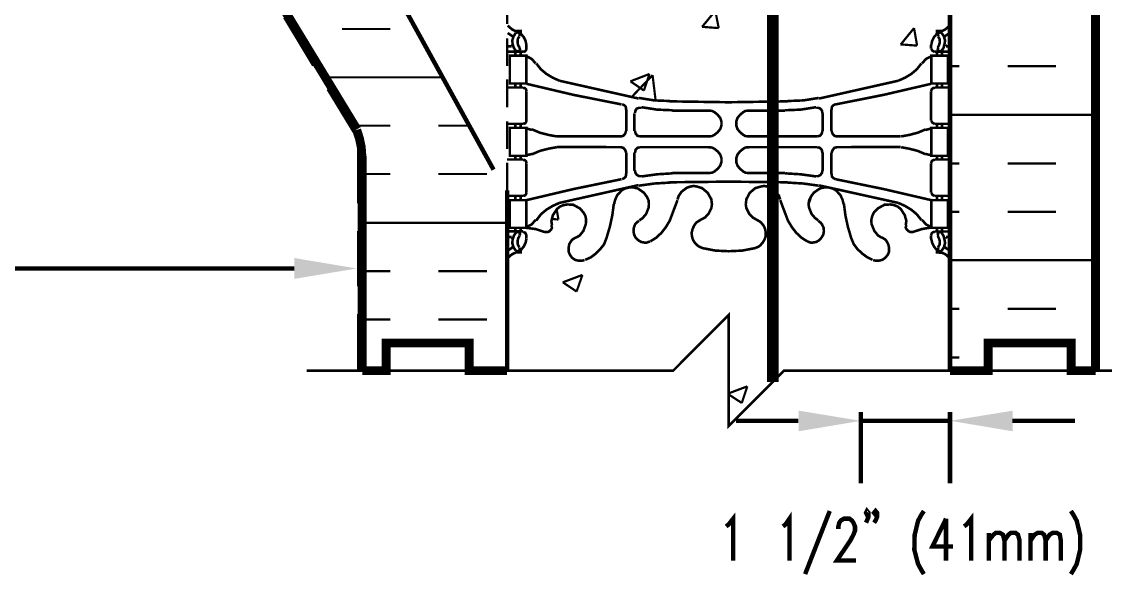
# Model space of a CAD drawing. Header units: millimetres. Extents: x 14 to 202, y 15 to 268.
# Drawn here: x 82.4 to 144.5, y 135.2 to 167 of the extents above; entities that cross this region are included whole.
import ezdxf

# ---------------------------------------------------------------- set-up
doc = ezdxf.new("R2010")
doc.units = ezdxf.units.MM
doc.layers.add('H', color=7, linetype='Continuous')
doc.layers.add('P', color=7, linetype='Continuous')

msp = doc.modelspace()

# ---------------------------------------------------------------- hatches: boundary and pattern name
at = {"layer": 'H', "linetype": 'Continuous'}
for points in [[(98.037, 152.224), (98.037, 153.423), (101.618, 152.823), (98.037, 152.224)], [(126.965, 143.492), (126.965, 144.674), (130.528, 144.092), (126.965, 143.492)], [(139.241, 143.492), (135.661, 144.092), (139.241, 144.674), (139.241, 143.492)]]:
    msp.add_hatch(color=256, dxfattribs=at).paths.add_polyline_path(points)

# ---------------------------------------------------------------- linework, layer by layer
at = {"layer": 'P'}
for points, const_width in [([(125.483, 246.133), (125.483, 146.315)], 0.656), ([(143.986, 146.967), (143.986, 204.117), (142.593, 204.117), (142.593, 205.705), (137.83, 205.705), (137.83, 204.117), (135.643, 204.117)], 0.508), ([(143.986, 146.967), (143.986, 204.117), (142.593, 204.117), (142.593, 205.705), (137.83, 205.705), (137.83, 204.117), (135.643, 204.117)], 0.508), ([(135.643, 146.967), (135.643, 204.153)], 0.254), ([(109.467, 158.485), (93.045, 188.242)], 0.254), ([(101.635, 160.796), (89.764, 180.305)], 0.508), ([(110.243, 166.829), (110.243, 168.416)], 0.127), ([(99.131, 164.447), (97.473, 167.199)], 0.148), ([(121.426, 166.67), (122.185, 167.587)], 0.127), ([(122.379, 166.599), (122.185, 167.587)], 0.127), ([(100.771, 166.546), (103.54, 166.546)], 0.127), ([(110.278, 166.74), (110.525, 166.529), (110.825, 166.37)], 0.148), ([(121.426, 166.67), (122.379, 166.599)], 0.127), ([(132.821, 165.664), (133.579, 166.599)], 0.127), ([(133.756, 165.594), (133.579, 166.599)], 0.127), ([(135.079, 166.37), (135.378, 166.529), (135.625, 166.74)], 0.148), ([(110.243, 164.43), (110.243, 166.017)], 0.127), ([(110.278, 166.317), (110.543, 166.141)], 0.148), ([(110.737, 166.317), (110.613, 166.123), (110.543, 165.894), (110.561, 165.682), (110.631, 165.47), (110.755, 165.276)], 0.148), ([(110.596, 166.088), (110.543, 166.158)], 0.148), ([(110.719, 166.441), (111.019, 166.441), (111.019, 166.299)], 0.148), ([(110.949, 166.141), (110.966, 166.247), (110.931, 166.335), (110.843, 166.352), (110.737, 166.317)], 0.148), ([(111.354, 165.629), (111.301, 165.876), (111.196, 166.088), (111.037, 166.264), (110.825, 166.37)], 0.148), ([(110.949, 166.123), (110.86, 165.982), (110.843, 165.788), (110.878, 165.612), (110.966, 165.47)], 0.148), ([(135.096, 166.37), (134.885, 166.264), (134.726, 166.088), (134.62, 165.876), (134.567, 165.629)], 0.148), ([(135.184, 166.441), (134.902, 166.441), (134.902, 166.299)], 0.148), ([(134.938, 165.47), (135.008, 165.612), (135.061, 165.788), (135.043, 165.982), (134.955, 166.123)], 0.148), ([(135.184, 166.317), (135.079, 166.352), (134.99, 166.335), (134.955, 166.247), (134.973, 166.141)], 0.148), ([(135.149, 165.276), (135.273, 165.47), (135.326, 165.682), (135.361, 165.894), (135.29, 166.123), (135.167, 166.317)], 0.148), ([(135.378, 166.158), (135.326, 166.088)], 0.148), ([(135.361, 166.141), (135.625, 166.317)], 0.148), ([(110.243, 165.559), (110.508, 165.559)], 0.148), ([(110.243, 165.241), (111.16, 165.241)], 0.148), ([(110.508, 165.576), (110.543, 165.629)], 0.148), ([(110.719, 165.241), (110.719, 164.994)], 0.148), ([(110.772, 165.294), (110.86, 165.259), (110.949, 165.294), (110.984, 165.382), (110.949, 165.47)], 0.148), ([(111.019, 165.241), (111.019, 164.994)], 0.148), ([(111.16, 165.241), (111.266, 165.259), (111.337, 165.347), (111.354, 165.435)], 0.148), ([(111.354, 165.629), (111.354, 165.418)], 0.148), ([(132.803, 165.664), (133.756, 165.594)], 0.127), ([(134.549, 165.629), (134.549, 165.418)], 0.148), ([(134.567, 165.418), (134.638, 165.294), (134.761, 165.241)], 0.148), ([(135.643, 165.241), (134.761, 165.241)], 0.148), ([(134.902, 165.241), (134.902, 164.994)], 0.148), ([(134.973, 165.47), (134.938, 165.382), (134.973, 165.294), (135.061, 165.259), (135.149, 165.294)], 0.148), ([(135.184, 165.241), (135.184, 164.994)], 0.148), ([(135.378, 165.629), (135.414, 165.576)], 0.148), ([(135.643, 165.559), (135.414, 165.559)], 0.148), ([(110.402, 163.424), (111.354, 163.424), (111.354, 165.012), (110.402, 165.012), (110.402, 163.424)], 0.148), ([(111.883, 164.571), (111.654, 164.835), (111.337, 164.994)], 0.148), ([(134.585, 164.994), (134.267, 164.835), (134.038, 164.571)], 0.148), ([(135.52, 163.424), (134.567, 163.424), (134.567, 165.012), (135.52, 165.012), (135.52, 163.424)], 0.148), ([(111.919, 164.571), (112.183, 164.236), (112.501, 163.971), (112.854, 163.759), (113.242, 163.583)], 0.148), ([(132.68, 163.583), (133.068, 163.759), (133.421, 163.971), (133.738, 164.236), (134.003, 164.571)], 0.148), ([(136.172, 164.412), (135.643, 164.412)], 0.127), ([(141.728, 164.412), (138.942, 164.412)], 0.127), ([(99.818, 163.777), (106.539, 163.777)], 0.127), ([(110.243, 162.066), (110.243, 163.654)], 0.127), ([(110.719, 163.424), (110.719, 163.195)], 0.148), ([(111.019, 163.424), (111.019, 163.195)], 0.148), ([(111.354, 163.407), (114.053, 162.772), (116.805, 162.225)], 0.148), ([(113.242, 163.583), (117.793, 162.56)], 0.148), ([(117.316, 163.548), (118.41, 163.971)], 0.127), ([(117.316, 163.548), (118.092, 163.019)], 0.127), ([(117.387, 162.648), (118.586, 163.901)], 0.127), ([(118.092, 163.019), (118.41, 163.971)], 0.127), ([(118.763, 162.437), (118.586, 163.901)], 0.127), ([(132.68, 163.583), (128.129, 162.56)], 0.148), ([(129.081, 162.225), (131.833, 162.772), (134.567, 163.407)], 0.148), ([(134.902, 163.424), (134.902, 163.195)], 0.148), ([(135.184, 163.424), (135.184, 163.195)], 0.148), ([(101.706, 156.563), (101.706, 160.073), (101.635, 160.338), (99.96, 163.089)], 0.148), ([(110.243, 163.195), (111.16, 163.195)], 0.148), ([(111.354, 162.983), (111.337, 163.089), (111.266, 163.16), (111.16, 163.177)], 0.148), ([(111.354, 162.983), (111.354, 161.29)], 0.148), ([(134.549, 162.983), (134.549, 161.29)], 0.148), ([(134.761, 163.177), (134.673, 163.16), (134.585, 163.089), (134.567, 162.983)], 0.148), ([(135.643, 163.195), (134.761, 163.195)], 0.148), ([(117.069, 161.925), (117.052, 162.084), (116.946, 162.19), (116.84, 162.243)], 0.148), ([(117.81, 162.595), (118.692, 162.454), (119.592, 162.419)], 0.148), ([(119.556, 162.401), (122.943, 162.348)], 0.148), ([(126.33, 162.401), (122.943, 162.348)], 0.148), ([(126.33, 162.419), (127.229, 162.454), (128.111, 162.595)], 0.148), ([(129.081, 162.243), (128.976, 162.19), (128.87, 162.084), (128.852, 161.925)], 0.148), ([(117.087, 161.925), (117.087, 160.708)], 0.148), ([(117.546, 161.713), (117.546, 160.708)], 0.148), ([(117.934, 162.031), (117.81, 162.031), (117.669, 161.978), (117.598, 161.854), (117.581, 161.731)], 0.148), ([(117.951, 162.066), (118.851, 161.925), (119.733, 161.89)], 0.148), ([(119.715, 161.872), (121.779, 161.872)], 0.148), ([(121.779, 160.39), (121.991, 160.408), (122.132, 160.479), (122.326, 160.637), (122.467, 160.814), (122.537, 161.025), (122.537, 161.237), (122.467, 161.449), (122.326, 161.625), (122.132, 161.784), (121.991, 161.854), (121.779, 161.872)], 0.148), ([(124.143, 161.872), (123.913, 161.854), (123.79, 161.784), (123.596, 161.625), (123.455, 161.449), (123.384, 161.237), (123.384, 161.025), (123.455, 160.814), (123.596, 160.637), (123.79, 160.479), (123.913, 160.408), (124.143, 160.39)], 0.148), ([(126.189, 161.872), (124.143, 161.872)], 0.148), ([(126.189, 161.89), (127.071, 161.925), (127.97, 162.066)], 0.148), ([(128.323, 161.713), (128.305, 161.854), (128.217, 161.978), (128.094, 162.031), (127.97, 162.031)], 0.148), ([(128.341, 161.713), (128.341, 160.708)], 0.148), ([(128.834, 161.925), (128.834, 160.708)], 0.148), ([(143.986, 161.625), (135.643, 161.625)], 0.127), ([(101.918, 159.262), (101.882, 159.773), (101.776, 160.285), (101.618, 160.761)], 0.508), ([(101.512, 161.008), (103.54, 161.008)], 0.127), ([(106.31, 161.008), (108.073, 161.008)], 0.127), ([(110.243, 161.114), (111.16, 161.114)], 0.148), ([(110.243, 159.667), (110.243, 161.255)], 0.127), ([(111.354, 160.091), (111.354, 160.884), (110.402, 160.884), (110.402, 160.091)], 0.148), ([(110.719, 161.114), (110.719, 160.867)], 0.148), ([(111.019, 161.114), (111.019, 160.867)], 0.148), ([(111.16, 161.114), (111.266, 161.131), (111.337, 161.219), (111.354, 161.308)], 0.148), ([(134.567, 161.29), (134.638, 161.167), (134.761, 161.114)], 0.148), ([(134.567, 160.091), (134.567, 160.884), (135.52, 160.884), (135.52, 160.091)], 0.148), ([(135.643, 161.114), (134.761, 161.114)], 0.148), ([(134.902, 161.114), (134.902, 160.867)], 0.148), ([(135.184, 161.114), (135.184, 160.867)], 0.148), ([(111.672, 160.761), (111.354, 160.849)], 0.148), ([(111.672, 160.796), (112.13, 160.602), (112.607, 160.479), (113.083, 160.39)], 0.148), ([(113.083, 160.39), (116.769, 160.39)], 0.148), ([(116.769, 160.39), (116.911, 160.426), (117.016, 160.549), (117.069, 160.708)], 0.148), ([(117.581, 160.708), (117.616, 160.549), (117.722, 160.426), (117.863, 160.39)], 0.148), ([(117.863, 160.39), (121.779, 160.39)], 0.148), ([(128.023, 160.39), (124.143, 160.39)], 0.148), ([(128.023, 160.39), (128.182, 160.426), (128.288, 160.549), (128.323, 160.708)], 0.148), ([(128.852, 160.708), (128.905, 160.549), (129.011, 160.426), (129.152, 160.39)], 0.148), ([(132.821, 160.39), (129.152, 160.39)], 0.148), ([(132.838, 160.39), (133.315, 160.479), (133.791, 160.602), (134.25, 160.796)], 0.148), ([(134.567, 160.849), (134.25, 160.761)], 0.148), ([(111.354, 160.091), (111.354, 159.279), (110.402, 159.279), (110.402, 160.091)], 0.148), ([(113.083, 159.773), (112.607, 159.685), (112.13, 159.561), (111.672, 159.367)], 0.148), ([(113.083, 159.791), (116.769, 159.773)], 0.148), ([(117.069, 159.456), (117.016, 159.614), (116.911, 159.738), (116.769, 159.773)], 0.148), ([(117.863, 159.773), (117.722, 159.738), (117.616, 159.632), (117.581, 159.456)], 0.148), ([(117.863, 159.773), (121.779, 159.773)], 0.148), ([(121.779, 158.291), (121.991, 158.309), (122.132, 158.38), (122.326, 158.538), (122.467, 158.715), (122.537, 158.926), (122.537, 159.138), (122.467, 159.35), (122.326, 159.526), (122.132, 159.685), (121.991, 159.755), (121.779, 159.773)], 0.148), ([(124.143, 159.773), (123.913, 159.755), (123.79, 159.685), (123.596, 159.526), (123.455, 159.35), (123.384, 159.138), (123.384, 158.926), (123.455, 158.715), (123.596, 158.538), (123.79, 158.38), (123.913, 158.309), (124.143, 158.291)], 0.148), ([(128.023, 159.773), (124.143, 159.773)], 0.148), ([(128.323, 159.456), (128.288, 159.632), (128.182, 159.738), (128.023, 159.773)], 0.148), ([(129.152, 159.773), (129.011, 159.738), (128.905, 159.597), (128.852, 159.456)], 0.148), ([(132.821, 159.791), (129.152, 159.773)], 0.148), ([(134.25, 159.367), (133.791, 159.561), (133.315, 159.685), (132.838, 159.773)], 0.148), ([(134.567, 160.091), (134.567, 159.279), (135.52, 159.279), (135.52, 160.091)], 0.148), ([(101.935, 146.967), (101.935, 159.262)], 0.508), ([(110.243, 159.068), (111.16, 159.068)], 0.148), ([(110.719, 159.068), (110.719, 159.279)], 0.148), ([(111.019, 159.068), (111.019, 159.279)], 0.148), ([(111.354, 158.856), (111.337, 158.962), (111.266, 159.032), (111.16, 159.05)], 0.148), ([(111.354, 159.314), (111.672, 159.385)], 0.148), ([(117.087, 158.256), (117.087, 159.456)], 0.148), ([(117.546, 158.433), (117.546, 159.456)], 0.148), ([(128.341, 158.433), (128.341, 159.456)], 0.148), ([(128.834, 158.256), (128.834, 159.456)], 0.148), ([(134.25, 159.385), (134.567, 159.314)], 0.148), ([(134.761, 159.05), (134.673, 159.032), (134.585, 158.962), (134.567, 158.856)], 0.148), ([(135.643, 159.068), (134.761, 159.068)], 0.148), ([(134.902, 159.068), (134.902, 159.279)], 0.148), ([(135.184, 159.068), (135.184, 159.279)], 0.148), ([(110.243, 157.304), (110.243, 158.891)], 0.127), ([(111.354, 157.163), (111.354, 158.856)], 0.148), ([(117.581, 158.433), (117.598, 158.309), (117.687, 158.186), (117.81, 158.115), (117.934, 158.115)], 0.148), ([(127.97, 158.115), (128.094, 158.115), (128.217, 158.186), (128.305, 158.309), (128.323, 158.433)], 0.148), ([(134.549, 157.163), (134.549, 158.856)], 0.148), ([(136.172, 158.838), (135.643, 158.838)], 0.127), ([(141.728, 158.838), (138.942, 158.838)], 0.127), ([(101.935, 158.238), (103.54, 158.238)], 0.127), ([(106.31, 158.238), (109.097, 158.238)], 0.127), ([(116.805, 157.939), (114.053, 157.374), (111.354, 156.739)], 0.148), ([(116.84, 157.939), (116.946, 157.992), (117.052, 158.097), (117.069, 158.256)], 0.148), ([(119.733, 158.274), (118.851, 158.221), (117.951, 158.097)], 0.148), ([(119.556, 157.762), (122.943, 157.798)], 0.148), ([(119.715, 158.291), (121.779, 158.291)], 0.148), ([(126.33, 157.762), (122.943, 157.798)], 0.148), ([(126.189, 158.291), (124.143, 158.291)], 0.148), ([(127.97, 158.097), (127.071, 158.221), (126.189, 158.274)], 0.148), ([(128.852, 158.256), (128.87, 158.097), (128.976, 157.992), (129.081, 157.939)], 0.148), ([(134.567, 156.739), (131.833, 157.374), (129.081, 157.939)], 0.148), ([(110.243, 146.967), (110.243, 157.304)], 0.254), ([(111.16, 156.986), (111.266, 157.004), (111.337, 157.092), (111.354, 157.163)], 0.148), ([(113.242, 156.58), (117.793, 157.603)], 0.148), ([(117.828, 155.575), (118.022, 155.716), (118.216, 155.945), (118.357, 156.298), (118.375, 156.51), (118.357, 156.722), (118.269, 156.916), (118.092, 157.163), (117.74, 157.409), (117.422, 157.48), (117.228, 157.462), (117.016, 157.409), (116.822, 157.304), (116.558, 157.021), (116.434, 156.739), (116.381, 156.51)], 0.148), ([(119.592, 157.745), (118.692, 157.692), (117.81, 157.568)], 0.148), ([(121.373, 155.628), (121.603, 155.751), (121.797, 155.963), (121.955, 156.281), (121.991, 156.492), (121.955, 156.792), (121.744, 157.163), (121.426, 157.427), (121.144, 157.515), (120.95, 157.551), (120.738, 157.515), (120.544, 157.445), (120.244, 157.215), (120.086, 156.986), (120.015, 156.774)], 0.148), ([(125.906, 156.774), (125.836, 156.986), (125.659, 157.215), (125.377, 157.445), (125.183, 157.515), (124.972, 157.551), (124.778, 157.515), (124.478, 157.427), (124.16, 157.163), (123.966, 156.792), (123.931, 156.492), (123.966, 156.281), (124.125, 155.963), (124.319, 155.751), (124.531, 155.628)], 0.148), ([(128.111, 157.568), (127.229, 157.692), (126.33, 157.745)], 0.148), ([(129.54, 156.51), (129.487, 156.739), (129.364, 157.021), (129.099, 157.304), (128.905, 157.409), (128.693, 157.462), (128.482, 157.48), (128.182, 157.409), (127.829, 157.163), (127.653, 156.916), (127.564, 156.722), (127.529, 156.51), (127.564, 156.298), (127.706, 155.945), (127.9, 155.716), (128.094, 155.575)], 0.148), ([(132.68, 156.58), (128.129, 157.586)], 0.148), ([(134.567, 157.163), (134.638, 157.039), (134.761, 156.986)], 0.148), ([(110.243, 156.986), (111.16, 156.986)], 0.148), ([(110.402, 156.739), (111.354, 156.739), (111.354, 155.152), (110.402, 155.152), (110.402, 156.739)], 0.148), ([(110.719, 156.739), (110.719, 156.986)], 0.148), ([(111.019, 156.739), (111.019, 156.986)], 0.148), ([(113.242, 156.58), (112.854, 156.404), (112.501, 156.192), (112.183, 155.928), (111.919, 155.575)], 0.148), ([(115.94, 154.552), (116.134, 155.205), (116.276, 155.857), (116.364, 156.528)], 0.148), ([(120.015, 156.739), (119.556, 155.522)], 0.148), ([(125.906, 156.739), (126.365, 155.522)], 0.148), ([(127.582, 156.616), (127.706, 157.039)], 0.127), ([(129.558, 156.528), (129.646, 155.857), (129.787, 155.205), (129.981, 154.552)], 0.148), ([(134.003, 155.593), (133.738, 155.928), (133.421, 156.192), (133.068, 156.404), (132.68, 156.58)], 0.148), ([(135.52, 156.739), (134.567, 156.739), (134.567, 155.152), (135.52, 155.152), (135.52, 156.739)], 0.148), ([(135.643, 156.986), (134.761, 156.986)], 0.148), ([(134.902, 156.739), (134.902, 156.986)], 0.148), ([(135.184, 156.739), (135.184, 156.986)], 0.148), ([(114.194, 154.587), (114.406, 154.711), (114.618, 154.975), (114.759, 155.363), (114.776, 155.593), (114.741, 155.822), (114.635, 156.016), (114.423, 156.263), (114.035, 156.475), (113.7, 156.492), (113.489, 156.457), (113.277, 156.369), (113.101, 156.228), (112.871, 155.875), (112.783, 155.54), (112.818, 155.31)], 0.148), ([(113.189, 155.628), (113.083, 156.228)], 0.127), ([(133.103, 155.31), (133.138, 155.54), (133.05, 155.875), (132.821, 156.228), (132.644, 156.369), (132.433, 156.457), (132.221, 156.492), (131.886, 156.475), (131.498, 156.263), (131.269, 156.016), (131.18, 155.822), (131.128, 155.593), (131.145, 155.363), (131.304, 154.975), (131.516, 154.711), (131.727, 154.587)], 0.148), ([(136.172, 156.069), (135.643, 156.069)], 0.127), ([(141.728, 156.069), (138.942, 156.069)], 0.127), ([(101.935, 155.434), (110.243, 155.434)], 0.127), ([(111.337, 155.187), (111.654, 155.346), (111.883, 155.61)], 0.148), ([(112.413, 154.922), (112.536, 154.905), (112.66, 154.94), (112.765, 155.046), (112.818, 155.152), (112.783, 155.31)], 0.148), ([(112.801, 155.663), (113.189, 155.628)], 0.127), ([(117.81, 155.557), (117.651, 155.434), (117.581, 155.346), (117.51, 155.152), (117.493, 154.958), (117.528, 154.764), (117.616, 154.587), (117.757, 154.446), (117.934, 154.34), (118.128, 154.305), (118.251, 154.305), (118.445, 154.376)], 0.148), ([(118.463, 154.376), (118.798, 154.587), (119.098, 154.869), (119.345, 155.187), (119.556, 155.54)], 0.148), ([(121.373, 155.628), (121.197, 155.522), (121.091, 155.452), (120.968, 155.275), (120.879, 155.081), (120.826, 154.869), (120.844, 154.675), (120.897, 154.481), (121.003, 154.305), (121.162, 154.146), (121.25, 154.076), (121.461, 153.988), (122.202, 153.846), (122.961, 153.811)], 0.148), ([(124.46, 153.988), (124.672, 154.076), (124.76, 154.146), (124.901, 154.305), (125.007, 154.481), (125.077, 154.675), (125.077, 154.869), (125.042, 155.081), (124.954, 155.275), (124.813, 155.452), (124.725, 155.522), (124.531, 155.628)], 0.148), ([(126.365, 155.54), (126.577, 155.187), (126.824, 154.869), (127.123, 154.587), (127.459, 154.376)], 0.148), ([(127.459, 154.376), (127.653, 154.305), (127.758, 154.305), (127.97, 154.34), (128.147, 154.446), (128.27, 154.587), (128.376, 154.764), (128.411, 154.958), (128.393, 155.152), (128.305, 155.346), (128.235, 155.434), (128.094, 155.557)], 0.148), ([(133.138, 155.31), (133.103, 155.169), (133.156, 155.063), (133.262, 154.958), (133.385, 154.905), (133.509, 154.922)], 0.148), ([(134.038, 155.61), (134.267, 155.346), (134.585, 155.187)], 0.148), ([(101.706, 151.8), (101.706, 154.975)], 0.148), ([(110.243, 154.958), (111.16, 154.958)], 0.148), ([(110.755, 154.887), (110.631, 154.693), (110.561, 154.481), (110.543, 154.27), (110.613, 154.04), (110.737, 153.846)], 0.148), ([(110.719, 154.94), (110.719, 155.152)], 0.148), ([(110.949, 154.711), (110.984, 154.799), (110.949, 154.887), (110.86, 154.922), (110.772, 154.887)], 0.148), ([(110.966, 154.693), (110.878, 154.552), (110.843, 154.376), (110.86, 154.182), (110.949, 154.04)], 0.148), ([(111.019, 154.94), (111.019, 155.152)], 0.148), ([(111.354, 154.728), (111.284, 154.869), (111.16, 154.922)], 0.148), ([(112.413, 154.905), (111.883, 155.081), (111.337, 155.152)], 0.148), ([(111.354, 154.534), (111.354, 154.746)], 0.148), ([(134.567, 155.169), (134.02, 155.081), (133.491, 154.905)], 0.148), ([(134.549, 154.517), (134.549, 154.728)], 0.148), ([(134.761, 154.922), (134.673, 154.905), (134.585, 154.834), (134.567, 154.728)], 0.148), ([(135.643, 154.94), (134.761, 154.94)], 0.148), ([(134.902, 154.94), (134.902, 155.152)], 0.148), ([(135.149, 154.887), (135.061, 154.922), (134.973, 154.887), (134.938, 154.799), (134.973, 154.711)], 0.148), ([(134.955, 154.04), (135.043, 154.182), (135.061, 154.376), (135.008, 154.552), (134.938, 154.693)], 0.148), ([(135.167, 153.846), (135.29, 154.04), (135.361, 154.27), (135.326, 154.481), (135.273, 154.693), (135.149, 154.887)], 0.148), ([(135.184, 154.94), (135.184, 155.152)], 0.148), ([(110.243, 154.623), (110.508, 154.623)], 0.148), ([(110.543, 154.552), (110.508, 154.605)], 0.148), ([(110.543, 154.023), (110.596, 154.093)], 0.148), ([(110.825, 153.776), (111.037, 153.882), (111.196, 154.076), (111.301, 154.287), (111.354, 154.517)], 0.148), ([(114.194, 154.605), (114.018, 154.499), (113.93, 154.411), (113.806, 154.217), (113.771, 154.005), (113.771, 153.793), (113.841, 153.617), (113.965, 153.441), (114.141, 153.317), (114.371, 153.264), (114.512, 153.264), (114.688, 153.3)], 0.148), ([(114.723, 153.317), (115.041, 153.458), (115.323, 153.67), (115.588, 153.935), (115.799, 154.199), (115.94, 154.552)], 0.148), ([(129.981, 154.552), (130.122, 154.217), (130.334, 153.935), (130.598, 153.688), (130.881, 153.476), (131.198, 153.317)], 0.148), ([(131.233, 153.3), (131.41, 153.264), (131.551, 153.264), (131.763, 153.317), (131.939, 153.441), (132.08, 153.617), (132.151, 153.793), (132.151, 154.005), (132.098, 154.217), (131.992, 154.411), (131.904, 154.499), (131.727, 154.605)], 0.148), ([(134.567, 154.517), (134.62, 154.287), (134.726, 154.076), (134.885, 153.882), (135.096, 153.776)], 0.148), ([(135.326, 154.093), (135.378, 154.023)], 0.148), ([(135.414, 154.605), (135.378, 154.552)], 0.148), ([(135.643, 154.623), (135.414, 154.623)], 0.148), ([(110.543, 154.023), (110.278, 153.846)], 0.148), ([(110.825, 153.776), (110.525, 153.635), (110.278, 153.423)], 0.148), ([(110.719, 153.741), (111.019, 153.741), (111.019, 153.864)], 0.148), ([(110.737, 153.846), (110.843, 153.811), (110.931, 153.829), (110.966, 153.917), (110.949, 154.023)], 0.148), ([(122.943, 153.811), (123.719, 153.846), (124.46, 153.988)], 0.148), ([(135.184, 153.741), (134.902, 153.741), (134.902, 153.864)], 0.148), ([(134.973, 154.023), (134.955, 153.917), (134.99, 153.829), (135.079, 153.811), (135.184, 153.846)], 0.148), ([(135.008, 153.723), (135.273, 153.705)], 0.127), ([(135.625, 153.423), (135.378, 153.635), (135.079, 153.776)], 0.148), ([(135.625, 153.846), (135.361, 154.023)], 0.148), ([(98.037, 152.823), (50.094, 152.823)], 0.254), ([(143.986, 153.3), (135.643, 153.3)], 0.127), ([(101.935, 152.665), (103.54, 152.665)], 0.127), ([(106.31, 152.665), (109.097, 152.665)], 0.127), ([(113.436, 152.03), (114.565, 152.453)], 0.127), ([(114.229, 151.5), (114.565, 152.453)], 0.127), ([(113.436, 152.03), (114.229, 151.5)], 0.127), ([(136.172, 150.513), (135.643, 150.513)], 0.127), ([(141.728, 150.513), (138.942, 150.513)], 0.127), ([(98.76, 146.967), (119.768, 146.967), (122.943, 150.142), (122.943, 143.792), (126.118, 146.967), (147.161, 146.967)], 0.148), ([(101.706, 146.967), (101.706, 150.213)], 0.148), ([(101.935, 149.895), (103.54, 149.895)], 0.127), ([(106.31, 149.895), (109.097, 149.895)], 0.127), ([(110.243, 146.967), (108.073, 146.967), (108.073, 148.555), (103.311, 148.555), (103.311, 146.967), (101.935, 146.967)], 0.508), ([(135.643, 146.967), (137.83, 146.967), (137.83, 148.555), (142.593, 148.555), (142.593, 146.967), (143.986, 146.967)], 0.508), ([(136.172, 147.726), (135.643, 147.726)], 0.127), ([(101.935, 147.091), (103.311, 147.091)], 0.127), ([(108.073, 147.091), (110.243, 147.091)], 0.127), ([(122.943, 145.662), (124.019, 146.068)], 0.127), ([(123.702, 145.115), (124.019, 146.068)], 0.127), ([(122.943, 145.609), (123.702, 145.115)], 0.127), ([(126.947, 144.092), (123.366, 144.092)], 0.254), ([(130.528, 144.604), (130.528, 140.511)], 0.254), ([(130.528, 144.092), (135.643, 144.092)], 0.254), ([(135.643, 144.604), (135.643, 140.511)], 0.254), ([(139.224, 144.092), (142.804, 144.092)], 0.254), ([(122.802, 138.042), (122.943, 138.148), (123.208, 138.483), (123.208, 136.084)], 0.254), ([(126.065, 138.042), (126.206, 138.148), (126.436, 138.483), (126.436, 136.084)], 0.254), ([(128.746, 138.924), (127.335, 135.308)], 0.254), ([(129.24, 137.901), (129.24, 138.042), (129.293, 138.254), (129.381, 138.377), (129.558, 138.483), (129.875, 138.483), (130.016, 138.377), (130.104, 138.254), (130.193, 138.042), (130.193, 137.795), (130.104, 137.566), (129.928, 137.231), (129.152, 136.084), (130.246, 136.084)], 0.254), ([(130.969, 138.818), (130.881, 138.712), (130.828, 138.818), (130.881, 138.924), (130.969, 138.818), (130.969, 138.589), (130.881, 138.377), (130.828, 138.254)], 0.254), ([(131.463, 138.818), (131.374, 138.712), (131.286, 138.818), (131.374, 138.924), (131.463, 138.818), (131.463, 138.589), (131.374, 138.377), (131.286, 138.254)], 0.254), ([(134.144, 138.924), (134.003, 138.712), (133.809, 138.359), (133.615, 137.548), (133.597, 136.701), (133.809, 135.89), (134.003, 135.537), (134.144, 135.308)], 0.254), ([(135.414, 138.483), (134.638, 136.895), (135.819, 136.895)], 0.254), ([(135.414, 138.483), (135.414, 136.084)], 0.254), ([(136.454, 138.042), (136.596, 138.148), (136.86, 138.483), (136.86, 136.084)], 0.254), ([(142.575, 138.924), (142.716, 138.712), (142.91, 138.359), (143.104, 137.548), (143.104, 136.701), (142.91, 135.89), (142.716, 135.537), (142.575, 135.308)], 0.254), ([(137.866, 137.672), (137.866, 136.084)], 0.254), ([(137.866, 137.231), (138.13, 137.566), (138.271, 137.672), (138.501, 137.672), (138.677, 137.566), (138.765, 137.231), (138.765, 136.084)], 0.254), ([(138.765, 137.231), (138.994, 137.566), (139.136, 137.672), (139.4, 137.672), (139.541, 137.566), (139.629, 137.231), (139.629, 136.084)], 0.254), ([(140.264, 137.672), (140.264, 136.084)], 0.254), ([(140.264, 137.231), (140.494, 137.566), (140.67, 137.672), (140.899, 137.672), (141.041, 137.566), (141.129, 137.231), (141.129, 136.084)], 0.254), ([(141.129, 137.231), (141.358, 137.566), (141.534, 137.672), (141.764, 137.672), (141.94, 137.566), (141.993, 137.231), (141.993, 136.084)], 0.254)]:
    msp.add_lwpolyline(points, dxfattribs=dict(at, const_width=const_width))

doc.saveas('drawing.dxf')
